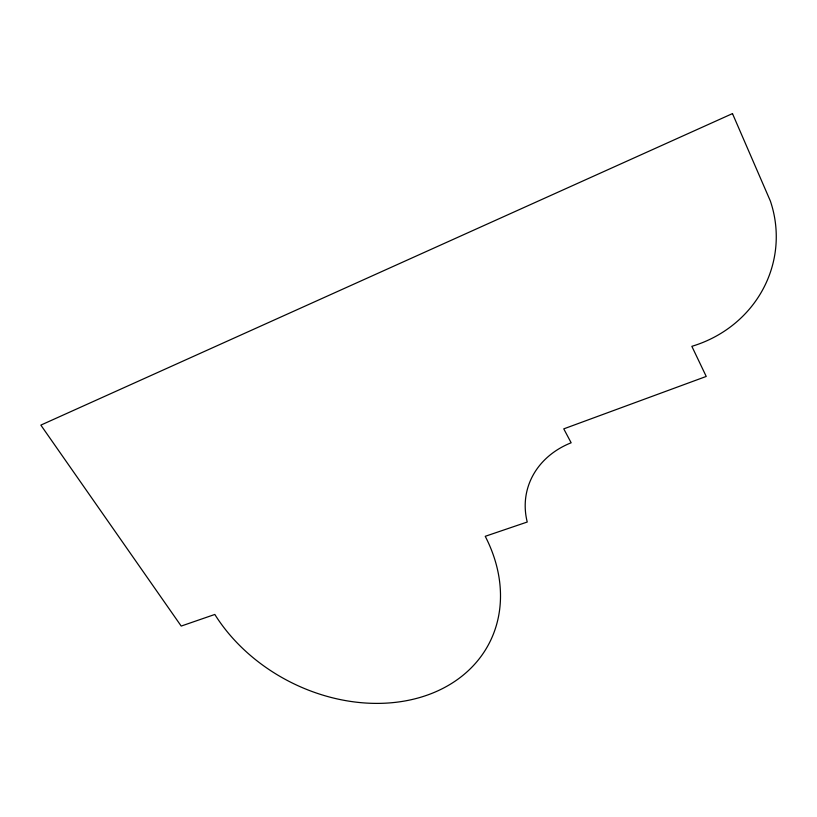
<?xml version="1.0" encoding="UTF-8"?>
<svg xmlns="http://www.w3.org/2000/svg" width="817" height="817" viewBox="0 0 817 817"><rect width="100%" height="100%" fill="white"/><g stroke="black" fill="none" stroke-linecap="round" stroke-linejoin="round"><path stroke-width="1.23" d="M732.481 113.604L40.85 425.116L181.2 626.067L214.82 614.455A160.316 125.736 27.2 0 0 419.652 697.555A160.316 125.736 27.2 0 0 485.237 536.309L527.241 522.022A88.818 74.674 13.7 0 1 571.154 442.783L563.761 428.864L706.235 376.443L691.846 346.326A122.141 115.973 5.2 0 0 770.36 201.013L732.481 113.604"/></g></svg>
